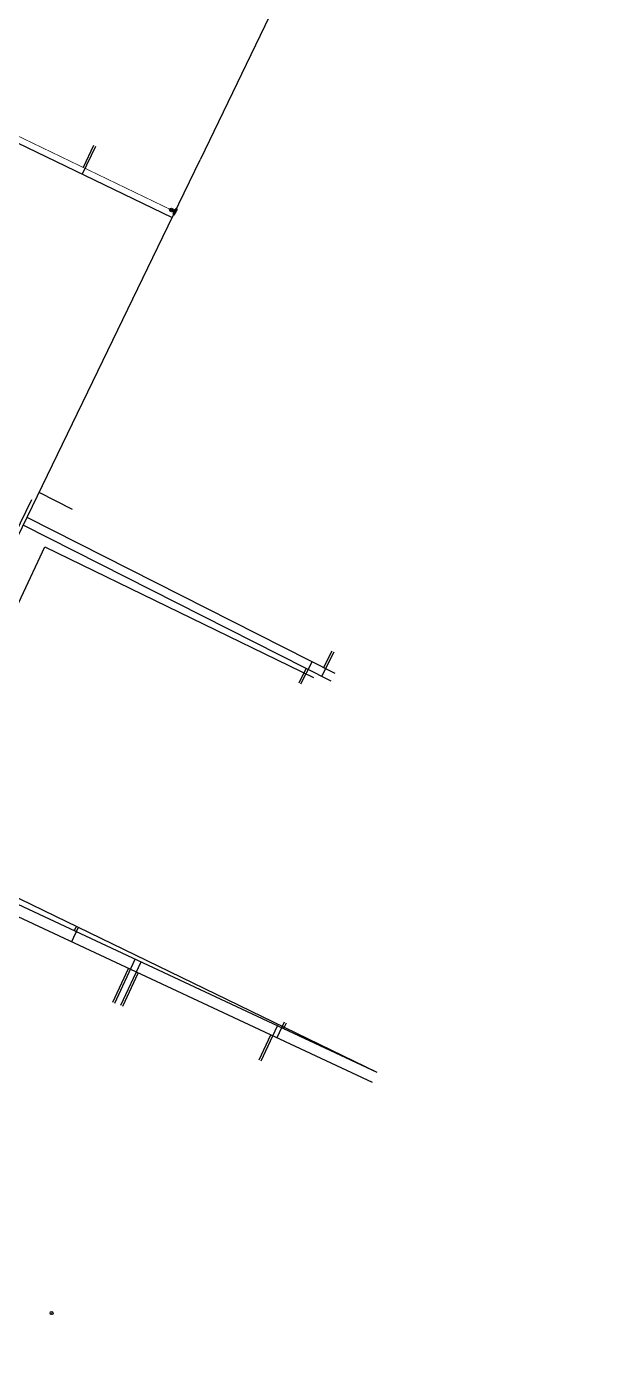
# Model space of a CAD drawing. Extents: x 10585 to 11359, y 10084 to 11560.
# Drawn here: x 11100 to 11359, y 10633 to 11248 of the extents above; entities that cross this region are included whole.
import ezdxf
from ezdxf.lldxf.tags import DXFTag

# ---------------------------------------------------------------- set-up
doc = ezdxf.new("R2010")
doc.units = 0
doc.header["$MEASUREMENT"] = 0
doc.set_wipeout_variables(frame=1)
for name, color, linetype in [('CU-SSWR-E', 8, 'REC_SEWER SANITARY-E'), ('CU-WATR', 160, 'REC_WATER'), ('CU-WATR-E', 142, 'REC_WATER 08-INCH'), ('MON_LINE', 6, 'Continuous'), ('XREF', 7, 'Continuous')]:
    doc.layers.add(name, color=color, linetype=linetype)
tags = doc.linetypes.add('HREC_WATER 04-INCH', pattern='A,0.75,-0.25,[4,REC_LStyles.shx,S=1,R=0,X=0,Y=0],-0.25,0.75', length=2).pattern_tags.tags
tags[6] = DXFTag(74, 12)
doc.linetypes.add('REC_SEWER SANITARY-E', pattern='A,1.5,-0.125,[68,REC_LStyles.shx,S=1,R=0,X=0,Y=0],-0.125,1.5', length=3.25)
doc.linetypes.add('REC_WATER', pattern='A,1.5,-0.125,[107,REC_LStyles.shx,S=1,R=0,X=0,Y=0],-0.125,1.5', length=3.25)
doc.linetypes.add('REC_WATER 02-INCH', pattern='A,1.5,-0.25,[3,REC_LStyles.shx,S=1,R=0,X=0,Y=0],-0.25,1.5', length=3.5)
doc.linetypes.add('REC_WATER 08-INCH', pattern='A,1.5,-0.25,[8,REC_LStyles.shx,S=1,R=0,X=0,Y=0],-0.25,1.5', length=3.5)

# ---------------------------------------------------------------- blocks, each defined once
blk = doc.blocks.new('TAPPING-SLEEVE')
for p, q in [((0.058, 0.134), (-0.058, 0.134)), ((0.058, 0.067), (-0.058, 0.067)), ((0.058, 0), (-0.058, 0)), ((-0.046, 0.174), (-0.046, -0.174)), ((0.046, 0.174), (-0.046, 0.174)), ((0.046, -0.174), (0.046, 0.174)), ((0.092, -0.1), (0.092, 0.1)), ((0.154, 0.071), (0.295, -0.071)), ((0.295, 0.071), (0.154, -0.071)), ((0.058, -0.067), (-0.058, -0.067)), ((0.058, -0.134), (-0.058, -0.134)), ((0.046, -0.174), (-0.046, -0.174))]:
    blk.add_line(p, q)
blk.add_circle((0.225, 0), 0.1)
blk = doc.blocks.new('VALVE GATE PHX')
blk.add_line((0.47, 0.48), (-0.47, -0.48))
for points in [[(0.48, -0.47), (-0.48, 0.48), (0.47, 0.48)], [(-0.48, -0.48), (0.48, -0.47)]]:
    blk.add_lwpolyline(points)
blk.add_wipeout([(-0.47, 0.47), (0.47, 0.48), (0, 0)])
blk.add_wipeout([(-0.47, -0.47), (0.47, -0.47), (0, 0)])
blk.add_circle((0, 0), 0.67)

msp = doc.modelspace()

# ---------------------------------------------------------------- linework, layer by layer
at = {"layer": 'CU-SSWR-E'}
for p, q in [((11037.58, 10858.67), (11107.88, 11009.16)), ((11107.88, 11009.16), (11231.49, 10949.09))]:
    msp.add_line(p, q, dxfattribs=at)
at = {"layer": 'CU-WATR'}
for p, q in [((11130.33, 11193.55), (11125.51, 11183.55)), ((11123.07, 10833.83), (11120.14, 10827.56))]:
    msp.add_line(p, q, dxfattribs=at)
at = {"layer": 'CU-WATR', "linetype": 'HREC_WATER 04-INCH'}
for p, q in [((11241.42, 10950.9), (11099.76, 11022.59)), ((11239.94, 10961.18), (11236.1, 10953.59)), ((11225.71, 10946.12), (11230.84, 10956.26)), ((11258.53, 10762.88), (11028.62, 10870.34)), ((11139.23, 10799.82), (11146.44, 10815.27)), ((11143.8, 10797.98), (11150.91, 10813.18)), ((11206.47, 10773.31), (11211.81, 10784.72)), ((11218.01, 10790.58), (11214.65, 10783.39))]:
    msp.add_line(p, q, dxfattribs=at)
at = {"layer": 'CU-WATR', "linetype": 'HREC_WATER 04-INCH', "const_width": 0.333}
msp.add_lwpolyline([(10999.37, 11244.35), (11167.85, 11163.15)], dxfattribs=at)
at = {"layer": 'CU-WATR-E', "linetype": 'HREC_WATER 04-INCH'}
for p, q in [((11359.18, 11560.19), (11179.35, 11187.08)), ((11162.27, 11151.55), (11179.35, 11187.08)), ((11005.29, 10828.09), (11162.27, 11151.55)), ((11239.61, 10947.33), (11097.95, 11019.03)), ((11260.7, 10767.53), (11029.97, 10875.38)), ((11122.16, 10834.25), (11121.41, 10832.64)), ((11140.13, 10799.4), (11149.53, 10819.5)), ((11142.9, 10798.41), (11152.17, 10818.26)), ((11207.38, 10772.89), (11214.89, 10788.94)), ((11218.92, 10790.16), (11217.73, 10787.62))]:
    msp.add_line(p, q, dxfattribs=at)
at = {"layer": 'CU-WATR-E', "linetype": 'REC_WATER 02-INCH'}
for p, q in [((11000.77, 11240.35), (11166.55, 11160.45)), ((11131.23, 11193.12), (11125.11, 11180.42))]:
    msp.add_line(p, q, dxfattribs=at)
at = {"layer": 'CU-WATR-E'}
msp.add_line((11120.74, 11026.33), (11105.29, 11034.15), dxfattribs=at)
at = {"layer": 'CU-WATR-E', "linetype": 'REC_WATER'}
for p, q in [((11240.83, 10960.73), (11235.19, 10949.57)), ((11224.82, 10946.58), (11228.14, 10953.14))]:
    msp.add_line(p, q, dxfattribs=at)
at = {"layer": 'MON_LINE'}
msp.add_line((11101.77, 11030.7), (10641.55, 10083.6), dxfattribs=at)
at = {"layer": 'XREF'}
msp.add_line((11260.69, 10767.43), (11046.62, 10871.45), dxfattribs=at)

# ---------------------------------------------------------------- block references
at = {"layer": 'CU-WATR', "xscale": 8.39886657326268, "yscale": 8.39886657326268, "zscale": 8.39886657326268, "rotation": 154.2666666666574}
msp.add_blockref('TAPPING-SLEEVE', (11167.84, 11163.15), dxfattribs=at)
at = {"layer": 'CU-WATR', "rotation": 63.65860380281317}
msp.add_blockref('VALVE GATE PHX', (11111.07, 10656.9), dxfattribs=at)

doc.saveas('drawing.dxf')
